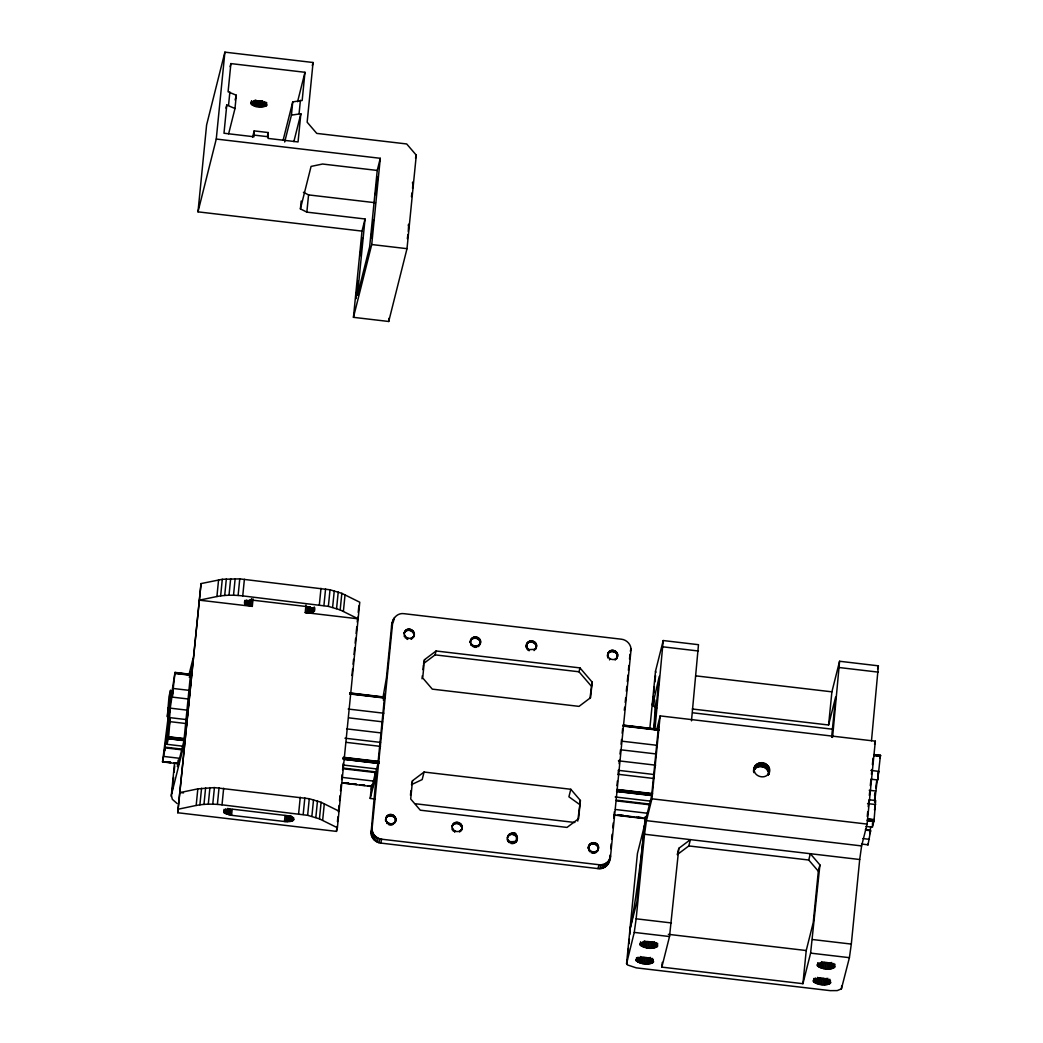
<?xml version="1.0" encoding="UTF-8"?>
<svg xmlns="http://www.w3.org/2000/svg" width="1043" height="1043" viewBox="0 0 1043 1043"><rect width="100%" height="100%" fill="white"/><g stroke="black" fill="none" stroke-linecap="round" stroke-linejoin="round"><path stroke-width="1.5" d="M383.029 697.337L386.458 677.676L391.555 626.269C391.607 619.542 396.796 612.528 404.097 613.688L621.38 639.203C626.83 639.75 631.563 644.822 630.976 650.402L610.572 856.016C610.598 862.783 605.266 869.745 598.017 868.61L380.747 843.083C375.297 842.548 370.552 837.477 371.152 831.897L376.327 774.18L370.226 798.443L375.063 799.016M610.572 856.016C610.09 861.57 604.366 865.494 598.995 864.725L381.712 839.211C376.275 838.663 371.53 833.592 372.129 828.012L392.859 620.676M386.053 820.176L385.741 821.402C383.837 813.123 398.569 814.896 395.023 822.484C398.869 816.865 389.56 810.998 386.366 817.008C383.537 822.445 392.768 826.695 395.323 821.271M404.462 632.827C407.265 626.947 417.07 632.449 412.989 637.781C418.634 631.002 405.323 624.757 404.162 633.583L404.762 631.615M452.375 826.004C455.178 820.137 464.982 825.639 460.902 830.971C466.547 824.179 453.236 817.947 452.075 826.76L452.675 824.791M480.041 644.131C482.049 637.312 469.754 635.787 470.315 642.983C469.167 633.596 484.565 636.66 479.741 644.887L480.341 642.918M507.98 835.652L507.367 837.62C509.584 830.241 521.383 836.968 515.646 842.431L515.946 841.219C520.952 820.398 493.965 845.247 515.946 841.219M527.067 643.296L526.741 648.459C522.83 637.664 541.812 639.933 535.294 649.463L536.037 647.56M526.767 644.509C529.322 639.098 538.553 643.335 535.724 648.772M589.112 845.182L588.343 848.767C587.183 842.118 597.795 840.293 598.526 847.085C599.099 853.226 588.943 853.526 588.643 847.555M588.8 846.394C591.603 840.515 601.407 846.016 597.326 851.349L597.639 850.136M617.469 656.334C615.709 662.644 605.175 658.733 608.199 652.827C611.015 647.221 620.168 651.953 617.156 657.546L617.625 654.73M617.313 656.751C617.991 651.262 609.06 649.424 607.587 654.795M191.208 674.378L175.002 672.409L169.292 708.966L170.544 690.127L168.992 696.607L167.323 716.776L168.444 707.48L168.353 715.681L162.525 762.055L165.159 747.857L181.339 749.761M183.19 746.227L167.01 744.324L168.236 725.576L164.429 750.764L165.159 747.857M167.01 744.324L168.614 737.31L170.218 717.688L186.397 719.579M188.444 699.019L172.264 697.115L175.028 672.474M185.98 729.839L191.899 670.141M228.639 133.791L234.988 108.511L226.774 105.043L223.984 133.243L253.971 136.763L254.179 130.897L268.286 132.552L268.077 138.419L298.05 141.939L300.853 113.752L291.427 115.134L284.674 142.004M654.9 729.826L663.218 640.545L698.484 644.691L691.483 720.856M832.562 737.427L839.576 661.262L878.375 665.825L871.492 740.739M865.755 830.15L870.618 830.723L867.985 844.947L868.037 843.904M872.47 825.86L872.509 823.201M865.99 826.434L872.456 827.19L874.073 820.176L875.677 800.542L869.197 799.785M879.731 758.105L880.448 755.275L877.711 779.981L871.244 779.225M768.443 774.74L769.226 768.183L767.896 771.051L768.782 766.983L767.27 769.93L768.13 765.875L766.449 768.913L767.283 764.897L765.458 768.052L766.266 764.05L764.323 767.361L765.119 763.385L763.098 766.853L763.88 762.915L761.794 766.566L762.563 762.655L760.464 766.488L761.247 762.602L759.161 766.618L759.93 762.772L757.896 766.97L758.678 763.163L756.723 767.531L757.531 763.75L754.793 769.173L755.654 765.445L754.089 770.216L754.976 766.501L753.594 771.364L754.519 767.661C751.768 776.566 766.761 780.842 769.212 771.898L768.443 774.74C769.721 766.331 756.071 763.189 753.594 771.364C752.929 757.492 775.105 762.537 768.522 774.61M413.054 182.264L412.546 188.379M256.265 100.441L255.77 106.529C288.663 106.96 236.813 95.252 255.77 106.529L256.969 100.597M257.517 100.702L257.021 106.79L258.26 100.819M258.82 100.897L258.338 106.973L259.577 100.962M260.15 101.002L259.668 107.077L260.893 101.028M261.454 101.028L260.959 107.09L262.158 101.002M255.105 100.115L254.596 106.217L255.757 100.311M262.693 100.975L262.197 107.038L263.058 102.436M263.71 102.344L263.331 106.881L264.14 102.253M177.154 803.54L172.33 799.316L171.352 795.079L184.82 741.443M253.944 101.249L253.553 105.825L254.388 101.419M264.713 102.136L264.322 106.66L265.078 102.005M252.941 102.357L252.68 105.408L253.449 101.015M265.404 103.348L265.144 106.373L265.6 103.257M252.263 101.888L251.976 104.952L252.445 102.031M266.056 102.996L265.769 106.008L266.174 102.879M251.78 101.419L251.493 104.469L251.911 101.549M251.519 100.936L251.233 103.987L251.585 101.08M266.473 102.592L266.187 105.604L266.539 102.462M361.999 231.103L197.987 211.846L206.605 124.951L224.897 52.15L313.069 62.502L307.15 122.2L316.746 133.4L406.692 143.96L416.287 155.159L407.005 248.677L388.713 321.479L353.447 317.333L361.999 231.103L365.05 218.978L306.851 212.133L300.41 208.887L301.179 201.038M197.987 211.846L216.266 139.045L224.897 52.15M283.214 139.801L292.744 101.875L302.17 100.48L304.973 72.293L230.894 63.597L228.091 91.784L236.305 95.239L234.988 108.511M228.547 105.252L229.864 91.993M172.264 697.115L173.047 689.162L170.244 708.158L169.031 727.219L170.218 717.688M171.235 796.461L174.559 762.981M172.03 793.097L172.669 786.722M172.982 783.528L173.62 777.152M174.09 772.368L174.729 765.992M178.144 760.125L177.493 766.605L183.894 741.117L190.804 671.47L189.331 677.363M177.74 812.745L201.038 583.585L222.289 579.295L239.76 578.878L330.018 589.79L341.83 593.337L359.77 602.228L337.384 827.751L336.472 831.388L177.74 812.745L201.038 583.585M178.666 809.107L196.175 805.457L197.818 788.873L214.428 787.595L309.276 798.729L321.101 802.276L339.027 811.167M253.058 598.851L252.302 606.387L199.396 600.168L216.918 596.518L218.561 579.934M196.175 805.457L199.904 804.818L201.56 788.234M216.918 596.518L220.647 595.879L222.289 579.295M199.904 804.818L203.972 804.388L205.614 787.804M220.647 595.879L224.701 595.449L226.344 578.865M203.972 804.388L208.287 804.166L209.93 787.582M224.701 595.449L229.017 595.227L230.659 578.643M208.287 804.166L212.772 804.166L214.428 787.595M229.017 595.227L233.515 595.24L235.157 578.656M212.772 804.166L217.387 804.388L219.03 787.817M233.515 595.24L238.117 595.462L239.76 578.878M337.384 827.751L319.445 818.859L307.633 815.313L222.016 804.831L223.658 788.247M305.964 605.057L305.221 612.593L358.127 618.812L340.187 609.92L328.376 606.374L242.745 595.892L244.388 579.308M291.427 115.134L292.744 101.875M223.789 812.354L223.776 810.737L226.07 809.551L233.097 809.251L287.516 815.691L292.483 817.347L294.061 819.537L291.505 821.245L286.017 821.675L231.572 815.326L224.31 812.914L224.089 809.342M252.302 606.387L245.053 603.975L244.818 600.403M224.31 812.914L224.61 809.889M245.053 603.975L245.353 600.951M225.092 813.449L225.536 808.925M245.822 604.51L246.265 599.986M226.083 813.944L226.527 809.42M246.813 605.005L247.269 600.481M227.257 814.4L227.856 808.364M247.999 605.462L248.443 600.937M228.6 814.792L229.199 808.755M249.342 605.853L249.929 599.816M299.093 113.544L300.41 100.271M230.047 815.091L230.646 809.068M250.789 606.152L251.532 598.617M231.572 815.326L232.172 809.29M306.851 212.133L308.559 194.898L303.409 192.29M284.478 821.532L285.078 815.509M286.017 821.675L286.616 815.639M305.221 612.593L306.759 612.736L307.359 606.7M287.542 821.715L288.142 815.678M306.759 612.736L308.272 612.776L308.871 606.739M288.989 821.649L289.589 815.613M308.272 612.776L309.732 612.71L310.319 606.687M290.319 821.493L290.919 815.47M309.732 612.71L311.062 612.554L311.505 608.03M291.505 821.245L291.949 816.721M311.062 612.554L312.248 612.306L312.691 607.782M292.496 820.919L292.796 817.908M312.248 612.306L313.239 611.98L313.682 607.456M293.266 820.515L293.565 817.503M313.239 611.98L314.451 607.052M314.008 611.576L314.83 608.095M298.611 813.827L300.254 797.243M319.341 604.888L320.996 588.304M303.187 814.479L304.83 797.895M323.917 605.54L325.572 588.956M365.05 218.978L357.475 295.247L369.665 246.722L377.24 170.439L380.291 158.301L216.266 139.045M307.633 815.313L309.276 798.729M328.376 606.374L330.018 589.79M311.87 816.343L313.526 799.759M332.613 607.404L334.255 590.82M353.447 317.333L371.725 244.531L380.291 158.301M315.833 817.529L317.476 800.946M336.576 608.591L338.219 592.007M319.445 818.859L321.101 802.276M340.187 609.92L341.83 593.337M322.652 820.306L324.308 803.736M343.395 611.381L345.037 594.797M336.472 831.388L336.954 826.525M337.437 821.662L337.919 816.812M338.401 811.949L339.04 805.457M339.523 800.607L340.005 795.744M340.5 790.881L341.139 784.401M341.622 779.538L342.104 774.675M342.586 769.812L343.225 763.333M351.934 675.551L352.586 669.071M353.069 664.208L353.551 659.345M354.033 654.482L354.672 648.003M355.155 643.14L355.637 638.277M356.119 633.427L356.758 626.934M357.241 622.071L357.723 617.221M358.218 612.358L358.857 605.866M388.713 321.479L389.039 318.258M370.226 798.443L371.491 785.692M371.973 784.532L371.491 789.382L375.467 772.563L343.147 768.756M375.467 772.563L375.311 774.219L377.892 763.906L384.802 694.26L383.329 700.153M410.473 795.274L410.916 790.711M422.024 678.784L422.324 675.747M422.936 669.658L423.38 665.108M412.493 780.751L410.694 798.99L420.277 810.189L567.014 827.425L578.591 818.716L580.39 800.476L570.808 789.277L424.071 772.042L412.493 780.751L411.529 784.636L422.18 779.564L424.071 772.042M424.514 659.697L422.702 677.937L432.297 689.136L579.034 706.372L590.599 697.663L592.15 682.096L579.973 667.898L436.078 650.988L424.514 659.697L423.862 662.292M577.757 821.076L580.39 800.476M589.934 698.432L592.15 682.096M610.064 855.077L609.255 861.609M610.703 848.663L611.185 843.839M611.667 839.015L612.137 834.204M612.776 827.777L613.258 822.953M613.74 818.142L614.379 811.715M616.961 785.653L617.43 780.946M618.043 774.688L618.512 769.995M619.425 759.904L619.138 763.724M620.011 754.011L620.455 750.465M621.08 744.194L621.537 739.5M622.163 733.229L622.632 728.535M625.213 702.474L625.696 697.65M626.335 691.235L626.804 686.411M627.286 681.587L627.925 675.16M628.408 670.349L628.877 665.525M629.516 659.098L629.998 654.287M656.634 729.944L660.154 715.902L875.325 741.169L867.098 824.087L861.609 845.925L859.706 859.51L851.31 944.084L849.406 957.67L841.414 988.855L837.242 990.589L830.228 990.641L636.23 967.852L627.521 964.958L626.569 963.628L637.429 853.526L644.444 825.626A81.784 3.95 -83.3 0 1 629.855 929.808L629.868 934.293M649.867 728.131L655.525 671.118L663.218 640.545M626.895 964.293L627.365 959.56M627.677 956.392L628.46 948.504M628.929 943.759L629.398 939.026M656.738 708.067L652.566 705.616L653.505 696.137M653.818 692.969L654.443 686.659M654.913 681.926L655.539 675.603M645.343 816.526L636.869 901.908L629.855 929.808M653.974 729.539L659.254 676.385L652.566 705.616M645.682 816.838L645.213 821.545L651.614 796.057L658.524 726.41L657.781 729.357M626.569 963.628L634.248 932.403L636.152 918.805L644.535 834.244L646.438 820.645L651.927 798.808L660.154 715.902M636.282 960.812L636.008 959.716C640.402 955.975 650.663 956.718 653.648 961.776C649.137 965.662 640.832 964.227 636.282 960.812L636.595 957.657M636.817 961.372L637.13 958.204M637.586 961.907L638.055 957.161M640.246 945.036L639.972 943.941C644.365 940.199 654.626 940.942 657.611 946.014C653.101 949.886 644.783 948.465 640.246 945.036L640.558 941.881M638.577 962.402L639.046 957.67M640.767 945.597L641.08 942.429M639.763 962.858L640.389 956.535M641.549 946.131L641.862 942.976M642.54 946.627L643.01 941.894M641.093 963.25L641.719 956.926M643.727 947.083L644.352 940.76M642.54 963.549L643.179 957.239M645.056 947.474L645.682 941.151M644.066 963.784L644.691 957.461M646.504 947.787L647.129 941.464M645.604 963.915L646.23 957.591M648.029 948.009L648.655 941.686M647.129 963.954L647.755 957.63M649.567 948.139L650.193 941.829M648.577 963.888L649.202 957.578M651.093 948.178L651.719 941.855M649.906 963.732L650.545 957.422M652.54 948.113L653.166 941.803M651.093 963.484L651.562 958.752M652.084 963.158L652.553 958.426M653.87 947.957L654.496 941.646M652.853 962.754L653.166 959.599M655.056 947.722L655.525 942.976M656.047 947.383L656.516 942.65M656.816 946.979L657.129 943.824M657.338 946.522L657.651 943.367M802.927 983.692L806.226 950.525L813.227 922.612L818.338 871.218L808.742 860.019L810.32 853.709L819.915 864.908L810.607 953.119L802.927 983.692L661.836 967.122L662.305 962.376M661.836 967.122L669.515 936.536L678.824 848.337L690.401 839.628L688.81 845.938L677.246 854.634L678.824 848.337M692.317 708.992L828.598 725.002L831.897 691.835L839.576 661.262M831.623 737.258L835.612 697.102L828.598 725.002M813.527 981.632L813.253 980.524C817.647 976.796 827.907 977.539 830.893 982.597C826.382 986.482 818.077 985.048 813.527 981.632L813.84 978.477M814.061 982.18L814.374 979.025M814.831 982.728L815.3 977.982M815.822 983.223L816.291 978.49M817.49 965.857L817.217 964.762C821.61 961.02 831.871 961.763 834.856 966.835C830.345 970.707 822.027 969.273 817.49 965.857L817.803 962.702M818.012 966.418L818.325 963.25M817.008 983.679L817.634 977.356M818.794 966.952L819.107 963.797M819.785 967.448L820.254 962.715M818.338 984.057L818.964 977.747M820.971 967.904L821.597 961.581M819.785 984.37L820.424 978.06M822.301 968.295L822.927 961.972M821.31 984.605L821.936 978.282M823.748 968.595L824.374 962.285M822.849 984.735L823.475 978.412M825.274 968.83L825.9 962.506M824.374 984.775L825 978.451M826.812 968.96L827.438 962.637M825.821 984.709L826.447 978.399M828.338 968.999L828.963 962.676M827.151 984.553L827.79 978.243M829.785 968.934L830.411 962.624M828.338 984.305L828.807 979.573M829.328 983.979L829.798 979.247M831.115 968.778L831.74 962.467M830.098 983.575L830.411 980.42M832.301 968.53L832.77 963.797M833.292 968.204L833.761 963.471M834.061 967.8L834.374 964.645M834.583 967.343L834.895 964.175M841.414 988.855L841.727 985.7M867.255 816.473L867.737 811.61M868.219 806.76L868.871 800.281M869.34 795.418L869.823 790.555M870.305 785.705L870.957 779.225M871.44 774.362L871.922 769.499M872.404 764.649L873.043 758.17M870.696 826.773L869.888 833.631L870.618 830.723M874.595 802.106L877.267 779.786M875.207 805.326L874.49 810.085M877.711 779.981L878.506 772.029L877.724 776.579M408.269 231.494L408.687 224.206L408.334 225.392M874.595 800.085L875.09 792.68L874.503 795.34M407.904 234.558L407.331 238.704M411.985 192.929L411.424 196.671M624.262 710.218L624.692 707.193M875.729 787.869L876.863 779.838M753.867 772.615L754.272 768.887L753.646 771.351M412.454 183.164L412.611 182.29M404.462 632.371C402.924 637.299 410.368 640.689 413.289 636.569M452.375 825.548C450.837 830.476 458.281 833.865 461.202 829.759M230.112 66.687L230.894 63.597M226.005 108.146L226.774 105.043M235.118 99.985L236.305 95.239M252.589 137.22L254.179 130.897M267.49 135.707L268.286 132.552M297.581 101.719L304.973 72.293M312.3 65.605L313.069 62.502M293.852 141.626L300.853 113.752M300.41 208.887L311.075 166.411L322.574 164.025L377.24 170.439M189.096 674.3L193.046 658.537M415.518 158.184L416.287 155.159M391.555 626.269L392.533 622.397M392.859 621.654L393.511 619.06M393.472 621.472L394.437 617.586M404.893 632.136L405.206 630.924M404.449 634.796L404.436 636.778L404.736 635.565M405.453 631.536L405.753 630.324M406.118 631.028L406.418 629.816M406.874 630.65L407.174 629.437M405.414 638.147L405.714 636.934M407.683 630.402L407.996 629.19M408.543 630.285L408.843 629.072M406.822 639.124L407.122 637.912M409.404 630.324L409.703 629.112M407.63 639.437L407.93 638.225M410.251 630.494L410.551 629.281M411.059 630.793L411.372 629.581M411.816 631.237L412.115 630.024M412.467 631.784L412.767 630.559M411.007 639.268L411.32 638.055M413.015 632.423L413.328 631.211M412.063 637.677L411.763 638.89L412.728 637.182M413.445 633.14L413.758 631.928M413.745 633.922L414.045 632.71M413.419 637.09L413.732 635.878M413.888 634.731L414.188 633.518M413.719 636.334L414.188 634.327M371.152 831.897L372.129 828.012M371.139 833.644L372.116 829.759M371.451 835.378L372.429 831.493M372.077 837.034L373.042 833.148M372.99 838.585L373.968 834.7M374.176 839.967L375.141 836.082M375.584 841.127L376.562 837.255M377.188 842.066L378.153 838.181M378.922 842.718L379.9 838.833M385.597 819.772L386.366 817.008M385.597 820.593L385.897 819.381M386.497 817.529L386.797 816.317M387.057 816.93L387.357 815.704M380.747 843.083L381.712 839.211M387.722 816.421L388.022 815.209M386.77 821.675L387.018 823.54L387.318 822.327M388.465 816.043L388.778 814.831M389.287 815.795L389.587 814.583M390.134 815.678L390.447 814.466M388.413 824.518L388.726 823.305M391.008 815.704L391.308 814.492M389.235 824.83L389.534 823.605M391.855 815.887L392.155 814.661M390.082 825L390.382 823.787M392.663 816.187L392.963 814.974M390.942 825.026L391.255 823.814M393.407 816.617L393.719 815.404M391.803 824.909L392.103 823.696M394.071 817.164L394.371 815.952M423.536 663.583L435.1 654.874L436.078 650.988M392.911 823.448L392.611 824.661L394.332 822.562M394.619 817.816L394.919 816.604M393.367 824.283L393.667 823.07M395.049 818.533L395.349 817.321M395.336 819.316L395.649 818.09M394.593 823.175L394.893 821.962M395.48 820.124L395.792 818.898M395.48 820.932L395.779 819.72M395.323 821.728L395.623 820.515M470.315 642.175L471.071 639.411M471.201 639.933L471.514 638.72M471.762 639.32L472.075 638.107M472.427 638.824L472.74 637.612M470.615 641.771L471.175 645.291L470.745 644.574M473.183 638.446L473.483 637.221M473.991 638.186L474.304 636.973M472.388 646.477L472.688 645.265L471.475 644.079M474.852 638.081L475.152 636.869M475.712 638.107L476.025 636.895M473.939 647.221L474.252 646.008L472.688 645.265M476.56 638.277L476.873 637.064M474.787 647.39L475.1 646.178L477.629 645.852L480.041 643.674M477.381 638.59L477.681 637.377M475.66 647.429L475.96 646.217M478.124 639.02L478.424 637.808M476.508 647.312L476.82 646.099M478.776 639.568L479.089 638.355M479.337 640.206L479.637 638.994M478.072 646.686L478.385 645.474M479.767 640.937L480.067 639.724M479.05 644.965L478.737 646.178L479.611 644.365M480.054 641.706L480.354 640.493M480.197 642.514L480.497 641.302M480.197 643.335L480.497 642.123M452.805 825.313L453.118 824.1M452.362 827.973L452.349 829.967L452.649 828.742M453.366 824.713L453.666 823.501M454.031 824.218L454.344 823.005M454.787 823.827L455.087 822.614M453.327 831.323L453.627 830.111M455.595 823.579L455.908 822.366M456.456 823.475L456.756 822.249M454.735 832.301L455.035 831.088M457.316 823.501L457.616 822.288M458.164 823.67L458.464 822.458M458.972 823.983L459.285 822.771M459.728 824.413L460.028 823.201M460.38 824.961L460.68 823.748M460.928 825.6L461.241 824.387M459.676 832.066L459.976 830.854M461.358 826.317L461.671 825.104M461.658 827.099L461.958 825.887M461.801 827.907L462.101 826.695M461.332 830.28L462.101 827.503M526.311 646.06L526.767 644.053M526.311 646.882L526.611 645.669M527.197 643.818L527.51 642.605M526.454 647.69L526.754 646.477M527.758 643.218L528.071 642.006M528.423 642.71L528.736 641.497M527.171 649.189L527.041 647.247M529.179 642.332L529.479 641.119M527.719 649.828L527.471 647.977M529.987 642.084L530.3 640.871M528.384 650.376L528.019 648.616M530.848 641.966L531.148 640.754M529.127 650.806L528.684 649.163M531.708 642.006L532.008 640.793M532.556 642.175L532.869 640.963M533.364 642.475L533.677 641.262M534.12 642.918L534.42 641.706M534.772 643.466L535.085 642.253M535.333 644.105L535.633 642.892M534.068 650.571L535.594 648.251M535.75 644.822L536.063 643.609M536.05 645.604L536.35 644.391M536.193 646.412L536.493 645.2M536.037 648.016L536.493 646.008M508.11 836.173L508.41 834.961M507.667 838.833L508.071 841.545L508.384 840.332M508.671 835.573L508.971 834.361M507.654 840.814L507.954 839.602M509.336 835.065L509.636 833.852M510.092 834.687L510.392 833.474M508.632 842.183L508.932 840.971M510.901 834.439L511.2 833.227M509.284 842.731L509.597 841.518M511.748 834.322L512.061 833.109M512.621 834.361L512.921 833.148M510.848 843.474L511.148 842.262M513.469 834.53L513.769 833.318M511.696 843.644L511.996 842.431M514.277 834.83L514.59 833.618M512.556 843.67L512.869 842.457M515.02 835.274L515.333 834.061M513.417 843.565L513.717 842.353M515.685 835.821L515.985 834.609M514.538 842.092L514.225 843.305L514.981 842.927M516.233 836.46L516.546 835.247M516.663 837.177L516.963 835.965M516.95 837.959L517.263 836.747M516.207 841.818L516.507 840.606M517.106 838.768L517.406 837.555M516.637 841.127L517.406 838.363M591.172 685.981L578.995 671.783L579.973 667.898M570.808 789.277L568.917 796.8L579.426 804.349M607.43 655.591L608.199 652.827M607.43 656.412L607.73 655.2M607.886 656.008L607.873 657.99L608.173 656.777M608.33 653.348L608.63 652.136M608.89 652.749L609.19 651.536M609.555 652.24L609.855 651.028M610.298 651.862L610.611 650.649M611.12 651.614L611.42 650.402M609.503 659.906L609.816 658.694M611.967 651.497L612.28 650.284M612.841 651.536L613.141 650.324M613.688 651.706L613.988 650.493M614.496 652.005L614.796 650.793M615.24 652.449L615.553 651.223M615.905 652.996L616.204 651.771M616.452 653.635L616.765 652.423M615.201 660.102L615.5 658.889M616.882 654.352L617.182 653.14M617.169 655.134L617.482 653.922M616.726 657.781L616.426 658.993L616.856 658.302M630.337 651.236L630.989 648.655M588.343 847.946L588.8 845.938M589.243 845.704L589.543 844.491M589.803 845.104L590.103 843.891M588.774 850.345L589.086 849.132M590.468 844.595L590.768 843.383M589.204 851.075L589.504 849.849M591.212 844.217L591.524 843.005M589.751 851.714L590.064 850.501M592.033 843.97L592.333 842.757M592.88 843.852L593.18 842.64M591.159 852.692L591.472 851.479M593.741 843.891L594.054 842.679M591.968 853.005L592.281 851.792M594.601 844.061L594.901 842.848M592.828 853.174L593.128 851.962M595.41 844.361L595.709 843.148M593.689 853.2L593.989 851.988M596.153 844.804L596.453 843.578M594.536 853.096L594.849 851.883M596.818 845.351L597.117 844.126M595.657 851.623L595.357 852.835L596.101 852.457M597.365 845.99L597.665 844.778M597.795 846.707L598.095 845.495M596.765 851.962L597.078 850.749M598.082 847.49L598.382 846.277M598.226 848.298L598.526 847.085M597.769 850.658L598.526 847.894M598.017 868.61L598.995 864.725M599.868 868.676L600.846 864.79M601.707 868.441L602.671 864.556M603.441 867.893L604.418 864.021M605.057 867.085L606.035 863.2M606.478 866.003L607.456 862.131M607.678 864.712L608.656 860.827M608.617 863.226L609.594 859.354M818.338 871.218L819.915 864.908M877.606 668.876L878.375 665.825M874.542 744.285L875.325 741.169M391.894 624.561L392.533 622.945M314.53 611.107L314.53 609.503L313.226 608.408L308.259 606.752L253.827 600.312L246.8 600.612L244.518 601.811L244.518 603.415M534.368 649.359L529.427 649.593M197.818 788.873L180.309 792.524L183.516 792.902M238.117 595.462L242.745 595.892M217.387 804.388L222.016 804.831M254.127 135.095L268.234 136.763M308.559 194.898L375.506 202.759M371.725 244.531L407.005 248.677M663.139 646.856L698.406 651.001M839.498 667.572L878.297 672.135M695.616 675.838L831.897 691.835M435.1 654.874L578.995 671.783M692.617 712.786L833.279 729.305M349.744 692.93L385.375 697.18M623.166 725.12L658.811 729.305M873.956 754.584L880.488 755.341M175.028 672.592L191.195 674.652M349.77 693.126L385.362 697.454M623.219 725.237L658.811 729.578M874.008 754.702L880.475 755.614M175.002 672.944L191.182 674.847M349.757 693.478L385.349 697.65M623.192 725.589L658.798 729.774M873.982 755.054L880.461 755.81M174.989 673.178L191.169 675.069M349.731 693.699L385.323 697.884M623.179 725.824L658.772 729.996M873.969 755.275L880.435 756.032M174.963 673.426L191.143 675.329M349.705 693.947L385.31 698.132M623.153 726.071L658.746 730.256M873.943 755.523L880.422 756.292M173.464 688.51L189.643 690.414M348.219 709.044L383.811 713.216M621.654 741.156L657.246 745.341M870.827 770.425L878.923 771.377M348.623 717.832L382.598 721.834M620.455 749.761L656.047 753.946M759.604 766.11L764.454 766.683M170.244 708.158L186.423 710.061M346.602 728.874L380.591 732.864M618.434 760.803L655.643 765.184M869.223 790.268L875.703 791.024M344.972 738.209L380.565 742.394M618.408 770.334L654.013 774.506M170.178 721.678L186.358 723.581M346.537 742.394L380.512 746.384M618.369 774.323L653.961 778.508M867.541 803.592L875.625 804.544M168.679 736.775L184.859 738.666M343.421 757.296L379.013 761.481M616.869 789.421L652.462 793.593M867.659 818.872L874.125 819.629M168.653 737.036L184.833 738.939M343.395 757.557L378.987 761.742M616.843 789.681L652.436 793.866M867.633 819.146L874.099 819.902M168.614 737.31L184.794 739.213M343.369 757.844L378.961 762.016M616.804 789.955L652.41 794.14M867.593 819.42L874.073 820.176M168.588 737.584L184.767 739.487M343.33 758.118L378.922 762.29M616.778 790.229L652.37 794.414M867.567 819.694L874.034 820.45M168.549 737.857L184.728 739.761M343.29 758.378L378.896 762.563M616.739 790.503L652.331 794.688M867.528 819.954L874.008 820.724M168.51 738.105L184.689 740.009M343.264 758.639L378.857 762.811M616.7 790.75L652.305 794.935M867.502 820.215L873.969 820.971M168.484 738.34L184.663 740.23M343.225 758.861L378.818 763.046M616.674 790.985L652.266 795.157M867.463 820.437L873.93 821.193M184.624 740.426L168.418 738.692L184.572 740.713M378.792 763.241L343.16 759.213L378.739 763.515M616.609 791.337L652.24 795.353M873.904 821.389L867.398 820.789L873.851 821.675M616.582 791.454L652.175 795.64M651.927 798.808L867.098 824.087M343.369 765.04L377.344 769.03M615.201 796.969L650.793 801.154M164.794 747.114L182.59 749.213M342.769 768.026L376.758 772.016M616.217 800.15L650.193 804.14M865.39 829.407L870.24 829.98M616.582 800.881L648.942 804.688M163.96 756.462L180.139 758.365M341.935 777.374L374.294 781.168M615.383 809.485L647.742 813.292M862.939 838.559L869.406 839.328M167.415 761.859L170.648 762.237M345.389 782.758L348.636 783.15M620.455 815.078L623.688 815.457M638.251 817.164L641.484 817.543M165.772 761.898L170.635 762.459M175.485 763.033L178.718 763.411M343.76 782.798L348.61 783.371M351.843 783.749L356.706 784.323M361.556 784.897L364.789 785.275M369.639 785.835L372.886 786.226M618.825 815.105L623.675 815.678M626.908 816.056L633.388 816.825M636.621 817.204L641.471 817.764M164.142 761.898L170.622 762.655M173.855 763.046L178.705 763.606M342.13 782.811L356.693 784.519M359.926 784.897L364.776 785.47M368.01 785.848L372.873 786.422M617.182 815.118L646.308 818.533M162.525 761.872L178.757 763.88M342.117 782.967L372.912 786.696M613.949 815.013L646.36 818.807M861.505 843.97L868.024 844.843M646.438 820.645L861.609 845.925M415.336 803.749L574.836 822.484M644.535 834.244L859.706 859.51M688.81 845.938L808.742 860.019M636.152 918.805L671.418 922.951M812.51 939.521L851.31 944.084M668.341 934.332L806.226 950.525M634.248 932.403L669.515 936.536M810.607 953.119L849.406 957.67M474.252 646.008L475.1 646.178M655.851 672.448L655.525 671.118M652.24 704.286A81.784 3.95 -83.3 0 1 653.792 729.031M167.845 723.659L167.91 724.65L169.696 709.931L167.845 723.659M355.95 297.516L356.041 298.689L358.101 281.036L355.95 297.516M360.239 254.401L360.317 255.574L362.377 237.921L360.239 254.401M371.269 236.552L371.347 237.726L373.42 220.06L371.269 236.552M375.545 193.437L375.623 194.611L377.696 176.945L375.545 193.437"/></g></svg>
